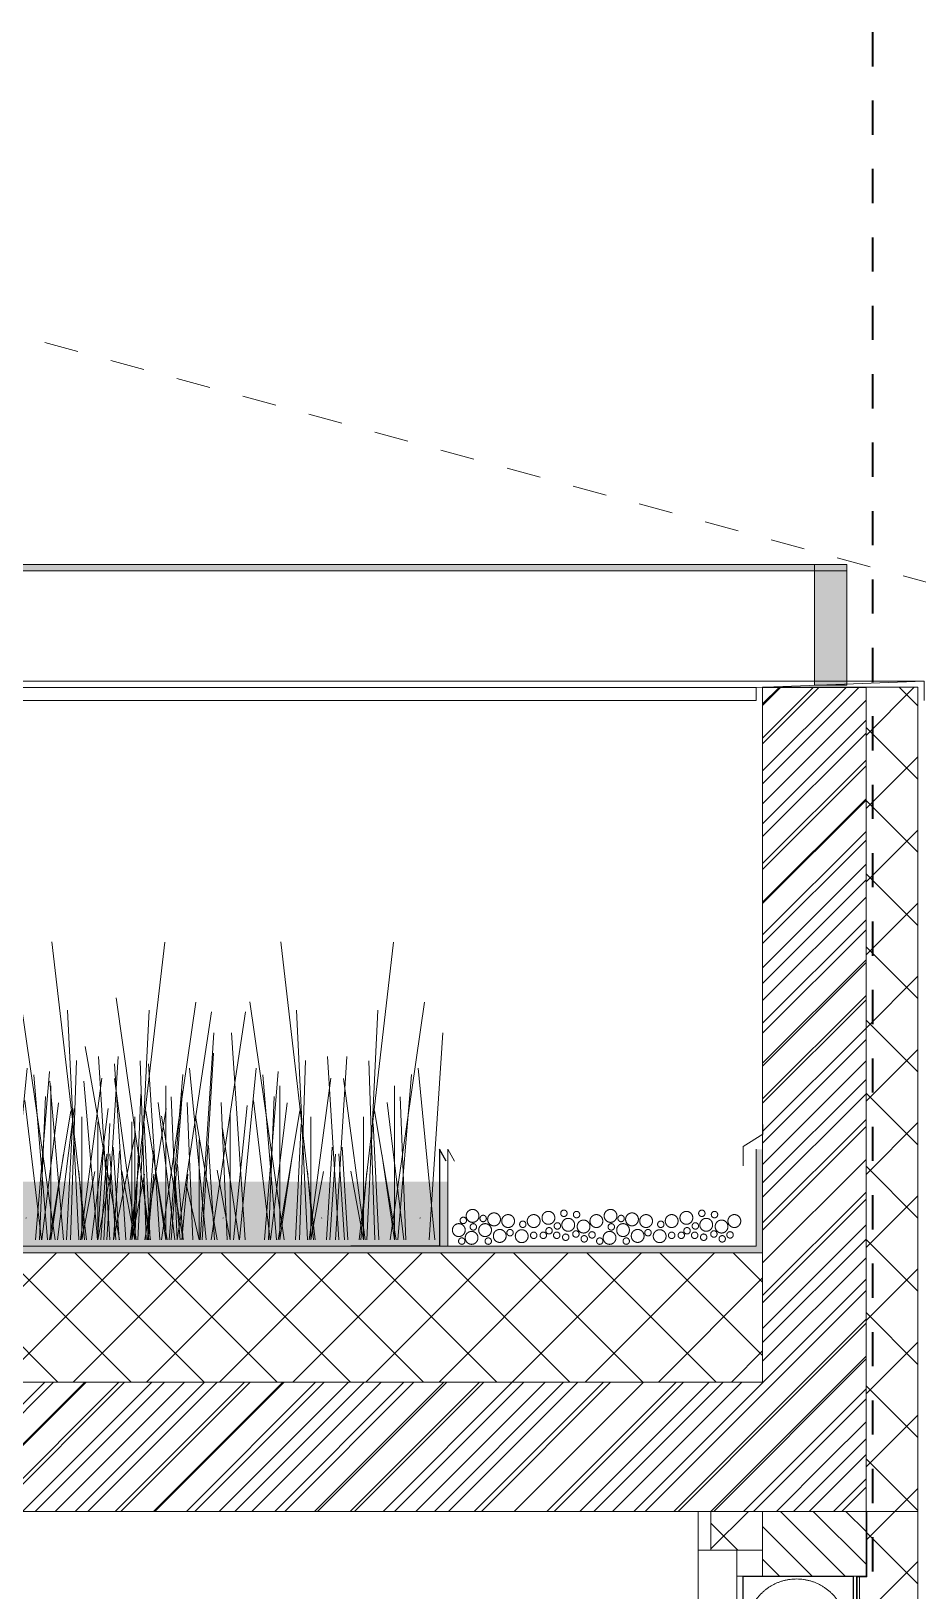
# Model space of a CAD drawing. Header units: centimetres. Extents: x -6341 to 23117, y -10090 to 8065.
# Drawn here: x 7501.3 to 7638.5, y -4505.7 to -4264.5 of the extents above; entities that cross this region are included whole.
import ezdxf

# ---------------------------------------------------------------- set-up
doc = ezdxf.new("R2010")
doc.units = ezdxf.units.CM
doc.header["$LTSCALE"] = 12.7
doc.linetypes.add('ISO-02', pattern=[1.5, 1.2, -0.3])
doc.linetypes.add('VW-01', pattern=[0.83312, 0.41656, -0.41656])
for name, color, linetype, lineweight in [('B BATI-GO-coupé', 7, 'Continuous', 35), ('B BATI-GO-vu', 7, 'Continuous', 5), ('B Général', 7, 'Continuous', 5)]:
    doc.layers.add(name, color=color, linetype=linetype, lineweight=lineweight)
doc.layers.add('C ANNOTATIONS-axes', color=1, linetype='ISO-02', lineweight=13, true_color=0xff0000)
pattern_1 = [(135, (0, 0), (-5.656854, -5.656854), []), (225, (0, 0), (-5.656854, 5.656854), [])]
pattern_2 = [(45, (0, 0), (2.4253472, -2.6458333), [])]
pattern_3 = [(45, (0, 0), (-5.65685, 5.65685), []), (135, (0, 0), (5.65685, 5.65685), [])]

# ---------------------------------------------------------------- blocks, each defined once
blk = doc.blocks.new('F 220 All. fixe Coupe (2D)')
at = {"layer": 'B Général', "linetype": 'Continuous', "lineweight": 5, "true_color": 0x808080}
h = blk.add_hatch(dxfattribs=at)
h.set_pattern_fill('02_ISOLANT', color=8, style=0, pattern_type=2)
h.set_pattern_definition(pattern_3)
h.paths.add_polyline_path([(-116.7, 17), (-89.7, 17), (-89.7, 8), (-106.7, 8), (-106.7, 9), (-116.7, 9)])
at = {"layer": 'B Général', "linetype": 'Continuous', "lineweight": 0}
blk.add_hatch(color=7, dxfattribs=at).paths.add_polyline_path([(-89.7, 9), (-89.8, 9), (-89.8, 7.6), (-106.6, 7.6), (-106.6, 9.1), (-116.7, 9.1), (-116.7, 9), (-106.7, 9), (-106.7, 7.5), (-89.7, 7.5)])
at = {"layer": 'B Général', "linetype": 'Continuous', "lineweight": 5}
h = blk.add_hatch(dxfattribs=at)
h.set_pattern_fill('50_BETON', style=0, pattern_type=2)
h.set_pattern_definition(pattern_2)
h.paths.add_polyline_path([(-116.7, -7), (-106.7, -7), (-106.7, 9), (-116.7, 9)])
at = {"layer": 'B Général', "linetype": 'Continuous', "lineweight": 5, "true_color": 0x808080}
h = blk.add_hatch(dxfattribs=at)
h.set_pattern_fill('02_ISOLANT', color=8, style=0, pattern_type=2)
h.set_pattern_definition(pattern_3)
h.paths.add_polyline_path([(-116.7, -15), (-116.7, -7), (-110.7, -7), (-110.7, -15)])
at = {"layer": 'B Général', "color": 7, "linetype": 'Continuous', "lineweight": 13}
blk.add_line((-110.7, -7), (-110.7, -17), dxfattribs=at)
at = {"layer": 'B Général', "color": 7, "linetype": 'Continuous', "lineweight": 13, "flags": 128}
for points in [[(-116.7, 17), (-89.7, 17), (-89.7, 8), (-106.7, 8), (-106.7, 9), (-116.7, 9)], [(-116.7, -7), (-106.7, -7), (-106.7, 9), (-116.7, 9)]]:
    blk.add_lwpolyline(points, dxfattribs=at)
at = {"layer": 'B Général', "color": 7, "linetype": 'Continuous', "lineweight": 5, "flags": 128}
blk.add_lwpolyline([(-89.7, 9), (-89.8, 9), (-89.8, 7.6), (-106.6, 7.6), (-106.6, 9.1), (-116.7, 9.1), (-116.7, 9), (-106.7, 9), (-106.7, 7.5), (-89.7, 7.5), (-89.7, 9)], close=True, dxfattribs=at)
at = {"layer": 'B Général', "color": 7, "linetype": 'Continuous', "lineweight": 25, "flags": 128}
blk.add_lwpolyline([(-106.7, -10), (-106.7, 7), (-89.7, 7), (-89.7, -10)], close=True, dxfattribs=at)
at = {"layer": 'B Général', "color": 7, "linetype": 'Continuous', "lineweight": 13, "flags": 128}
for points in [[(-116.7, -15), (-116.7, -7), (-110.7, -7), (-110.7, -15)], [(-110.7, -11), (-110.7, -7), (-106.7, -7), (-106.7, -11)], [(-116.7, -17), (-116.7, -15), (-110.7, -15), (-110.7, -17)]]:
    blk.add_lwpolyline(points, close=True, dxfattribs=at)
at = {"layer": 'B Général', "linetype": 'Continuous', "lineweight": 5, "flags": 128}
blk.add_lwpolyline([(-90.2, -17), (-110.7, -17), (-110.7, -11), (-90.2, -11)], close=True, dxfattribs=at)
at = {"layer": 'B Général', "linetype": 'Continuous', "lineweight": 5}
blk.add_open_spline([(-105.23, -5.59), (-104.2, -7.39), (-100.62, -9.48), (-96.47, -9.5), (-92.87, -7.45), (-90.78, -3.87), (-90.76, 0.28), (-92.81, 3.88), (-96.39, 5.98), (-100.54, 6), (-104.14, 3.94), (-106.23, 0.36), (-106.26, -3.79), (-105.23, -5.59)], degree=2, dxfattribs=at)
blk = doc.blocks.new('Groupe-830-1')
at = {"layer": 'B Général', "lineweight": 5}
for p, q in [((7556.87, -4451.39), (7562.19, -4414.62)), ((7548.9, -4451.38), (7547.16, -4423.03)), ((7539.26, -4451.38), (7537.14, -4425.83)), ((7538.35, -4451.38), (7540.93, -4430.19)), ((7559.3, -4451.39), (7558.39, -4429.26)), ((7544.57, -4451.38), (7544.57, -4432.37)), ((7557.78, -4451.39), (7554.44, -4431.44)), ((7547, -4451.38), (7547.91, -4437.05)), ((7544.57, -4451.38), (7546.55, -4440.79)), ((7552.32, -4451.38), (7553.23, -4440.79))]:
    blk.add_line(p, q, dxfattribs=at)
blk = doc.blocks.new('Groupe-831-1')
at = {"layer": 'B Général', "lineweight": 5}
for p, q in [((7552.06, -4451.38), (7557.38, -4405.34)), ((7544.09, -4451.38), (7542.35, -4415.87)), ((7534.45, -4451.38), (7532.33, -4419.38)), ((7533.54, -4451.38), (7536.12, -4424.85)), ((7554.49, -4451.38), (7553.58, -4423.68)), ((7539.77, -4451.38), (7539.77, -4427.58)), ((7552.97, -4451.38), (7549.64, -4426.41)), ((7542.19, -4451.38), (7543.11, -4433.43)), ((7539.77, -4451.38), (7541.74, -4438.11)), ((7547.51, -4451.38), (7548.42, -4438.12))]:
    blk.add_line(p, q, dxfattribs=at)
blk = doc.blocks.new('Groupe-832-1')
at = {"layer": 'B Général', "lineweight": 5}
for p, q in [((7529.19, -4451.38), (7534.5, -4416.1)), ((7521.22, -4451.37), (7519.47, -4424.17)), ((7511.58, -4451.37), (7509.45, -4426.86)), ((7531.62, -4451.38), (7530.71, -4430.15)), ((7510.66, -4451.37), (7513.25, -4431.04)), ((7516.89, -4451.37), (7516.89, -4433.14)), ((7530.1, -4451.38), (7526.76, -4432.24)), ((7519.32, -4451.37), (7520.23, -4437.62)), ((7516.89, -4451.37), (7518.86, -4441.21)), ((7524.63, -4451.38), (7525.54, -4441.21))]:
    blk.add_line(p, q, dxfattribs=at)
blk = doc.blocks.new('Groupe-833-1')
at = {"layer": 'B Général', "lineweight": 5}
for p, q in [((7529.19, -4451.38), (7534.5, -4416.1)), ((7521.22, -4451.37), (7519.47, -4424.17)), ((7511.58, -4451.37), (7509.45, -4426.86)), ((7531.62, -4451.38), (7530.71, -4430.15)), ((7510.66, -4451.37), (7513.25, -4431.04)), ((7516.89, -4451.37), (7516.89, -4433.14)), ((7530.1, -4451.38), (7526.76, -4432.24)), ((7519.32, -4451.37), (7520.23, -4437.62)), ((7516.89, -4451.37), (7518.86, -4441.21)), ((7524.63, -4451.38), (7525.54, -4441.21))]:
    blk.add_line(p, q, dxfattribs=at)
blk = doc.blocks.new('Groupe-834-1')
at = {"layer": 'B Général', "lineweight": 5}
for p, q in [((7523.92, -4451.37), (7529.24, -4416.1)), ((7515.95, -4451.37), (7514.21, -4424.17)), ((7506.31, -4451.37), (7504.19, -4426.85)), ((7526.35, -4451.38), (7525.44, -4430.15)), ((7505.4, -4451.37), (7507.98, -4431.04)), ((7511.63, -4451.37), (7511.63, -4433.13)), ((7524.83, -4451.38), (7521.5, -4432.24)), ((7514.05, -4451.37), (7514.97, -4437.62)), ((7511.63, -4451.37), (7513.6, -4441.21)), ((7519.37, -4451.37), (7520.28, -4441.21))]:
    blk.add_line(p, q, dxfattribs=at)
blk = doc.blocks.new('Groupe-835-1')
at = {"layer": 'B Général'}
for name in ['Groupe-831-1', 'Groupe-834-1', 'Groupe-832-1', 'Groupe-833-1', 'Groupe-830-1']:
    blk.add_blockref(name, (0, 0), dxfattribs=at)
blk = doc.blocks.new('Groupe-836-1')
at = {"layer": 'B Général'}
blk.add_blockref('Groupe-835-1', (0, 0), dxfattribs=at)
blk = doc.blocks.new('Groupe-837-1')
at = {"layer": 'B Général'}
blk.add_blockref('Groupe-836-1', (0, 0), dxfattribs=at)
blk = doc.blocks.new('Groupe-838-1')
at = {"layer": 'B Général', "lineweight": 5}
for p, q in [((7540.45, -4451.36), (7535.13, -4414.59)), ((7548.42, -4451.35), (7550.16, -4423)), ((7558.06, -4451.35), (7560.18, -4425.8)), ((7538.02, -4451.36), (7538.93, -4429.23)), ((7558.97, -4451.35), (7556.39, -4430.16)), ((7539.54, -4451.36), (7542.88, -4431.41)), ((7552.75, -4451.35), (7552.74, -4432.34)), ((7550.32, -4451.35), (7549.41, -4437.02)), ((7545, -4451.36), (7544.09, -4440.76)), ((7552.75, -4451.35), (7550.77, -4440.76))]:
    blk.add_line(p, q, dxfattribs=at)
blk = doc.blocks.new('Groupe-839-1')
at = {"layer": 'B Général', "lineweight": 5}
for p, q in [((7545.26, -4451.36), (7539.94, -4405.31)), ((7553.23, -4451.35), (7554.97, -4415.84)), ((7562.87, -4451.35), (7564.99, -4419.35)), ((7542.83, -4451.36), (7543.74, -4423.65)), ((7563.78, -4451.35), (7561.2, -4424.82)), ((7544.35, -4451.36), (7547.68, -4426.38)), ((7557.55, -4451.35), (7557.55, -4427.55)), ((7555.13, -4451.35), (7554.21, -4433.4)), ((7549.81, -4451.35), (7548.9, -4438.09)), ((7557.55, -4451.35), (7555.58, -4438.09))]:
    blk.add_line(p, q, dxfattribs=at)
blk = doc.blocks.new('Groupe-840-1')
at = {"layer": 'B Général', "lineweight": 5}
for p, q in [((7514.99, -4451.37), (7509.68, -4421.49)), ((7522.96, -4451.36), (7524.71, -4428.32)), ((7532.6, -4451.36), (7534.73, -4430.6)), ((7512.56, -4451.37), (7513.47, -4433.39)), ((7514.08, -4451.37), (7517.42, -4435.16)), ((7533.52, -4451.36), (7530.93, -4434.15)), ((7527.29, -4451.36), (7527.29, -4435.92)), ((7524.86, -4451.36), (7523.95, -4439.72)), ((7519.55, -4451.36), (7518.64, -4442.76)), ((7527.29, -4451.36), (7525.32, -4442.75))]:
    blk.add_line(p, q, dxfattribs=at)
blk = doc.blocks.new('Groupe-841-1')
at = {"layer": 'B Général', "lineweight": 5}
for p, q in [((7519.8, -4451.36), (7514.48, -4413.96)), ((7527.77, -4451.36), (7529.51, -4422.51)), ((7537.41, -4451.36), (7539.54, -4425.36)), ((7517.37, -4451.36), (7518.28, -4428.86)), ((7538.32, -4451.36), (7535.74, -4429.8)), ((7518.89, -4451.36), (7522.23, -4431.08)), ((7532.1, -4451.36), (7532.1, -4432.02)), ((7529.67, -4451.36), (7528.76, -4436.78)), ((7524.35, -4451.36), (7523.44, -4440.58)), ((7532.1, -4451.36), (7530.12, -4440.58))]:
    blk.add_line(p, q, dxfattribs=at)
blk = doc.blocks.new('Groupe-842-1')
at = {"layer": 'B Général'}
for name in ['Groupe-839-1', 'Groupe-841-1', 'Groupe-838-1', 'Groupe-840-1']:
    blk.add_blockref(name, (0, 0), dxfattribs=at)
blk = doc.blocks.new('Groupe-843-1')
at = {"layer": 'B Général'}
blk.add_blockref('Groupe-842-1', (0, 0), dxfattribs=at)
blk = doc.blocks.new('Groupe-844-1')
at = {"layer": 'B Général'}
for name in ['Groupe-837-1', 'Groupe-843-1']:
    blk.add_blockref(name, (0, 0), dxfattribs=at)
blk = doc.blocks.new('Groupe-845-1')
at = {"layer": 'B Général', "lineweight": 5}
for p, q in [((7521.47, -4451.39), (7526.79, -4414.62)), ((7513.5, -4451.38), (7511.76, -4423.03)), ((7503.86, -4451.38), (7501.74, -4425.83)), ((7502.95, -4451.38), (7505.53, -4430.19)), ((7523.9, -4451.39), (7522.99, -4429.26)), ((7509.17, -4451.38), (7509.17, -4432.37)), ((7522.38, -4451.39), (7519.04, -4431.44)), ((7511.6, -4451.38), (7512.51, -4437.05)), ((7509.17, -4451.38), (7511.15, -4440.79)), ((7516.92, -4451.38), (7517.83, -4440.79))]:
    blk.add_line(p, q, dxfattribs=at)
blk = doc.blocks.new('Groupe-846-1')
at = {"layer": 'B Général', "lineweight": 5}
for p, q in [((7516.66, -4451.38), (7521.98, -4405.34)), ((7508.69, -4451.38), (7506.95, -4415.87)), ((7499.05, -4451.38), (7496.93, -4419.38)), ((7498.14, -4451.38), (7500.72, -4424.85)), ((7519.09, -4451.38), (7518.18, -4423.68)), ((7504.37, -4451.38), (7504.37, -4427.58)), ((7517.57, -4451.38), (7514.24, -4426.41)), ((7506.79, -4451.38), (7507.71, -4433.43)), ((7504.37, -4451.38), (7506.34, -4438.11)), ((7512.11, -4451.38), (7513.02, -4438.12))]:
    blk.add_line(p, q, dxfattribs=at)
blk = doc.blocks.new('Groupe-847-1')
at = {"layer": 'B Général', "lineweight": 5}
for p, q in [((7493.79, -4451.38), (7499.1, -4416.1)), ((7485.82, -4451.37), (7484.07, -4424.17)), ((7476.18, -4451.37), (7474.05, -4426.86)), ((7496.22, -4451.38), (7495.31, -4430.15)), ((7475.26, -4451.37), (7477.85, -4431.04)), ((7481.49, -4451.37), (7481.49, -4433.14)), ((7494.7, -4451.38), (7491.36, -4432.24)), ((7483.92, -4451.37), (7484.83, -4437.62)), ((7481.49, -4451.37), (7483.46, -4441.21)), ((7489.23, -4451.38), (7490.14, -4441.21))]:
    blk.add_line(p, q, dxfattribs=at)
blk = doc.blocks.new('Groupe-848-1')
at = {"layer": 'B Général', "lineweight": 5}
for p, q in [((7493.79, -4451.38), (7499.1, -4416.1)), ((7485.82, -4451.37), (7484.07, -4424.17)), ((7476.18, -4451.37), (7474.05, -4426.86)), ((7496.22, -4451.38), (7495.31, -4430.15)), ((7475.26, -4451.37), (7477.85, -4431.04)), ((7481.49, -4451.37), (7481.49, -4433.14)), ((7494.7, -4451.38), (7491.36, -4432.24)), ((7483.92, -4451.37), (7484.83, -4437.62)), ((7481.49, -4451.37), (7483.46, -4441.21)), ((7489.23, -4451.38), (7490.14, -4441.21))]:
    blk.add_line(p, q, dxfattribs=at)
blk = doc.blocks.new('Groupe-849-1')
at = {"layer": 'B Général', "lineweight": 5}
for p, q in [((7488.52, -4451.37), (7493.84, -4416.1)), ((7480.55, -4451.37), (7478.81, -4424.17)), ((7470.91, -4451.37), (7468.79, -4426.85)), ((7490.95, -4451.38), (7490.04, -4430.15)), ((7470, -4451.37), (7472.58, -4431.04)), ((7476.23, -4451.37), (7476.23, -4433.13)), ((7489.43, -4451.38), (7486.1, -4432.24)), ((7478.65, -4451.37), (7479.57, -4437.62)), ((7476.23, -4451.37), (7478.2, -4441.21)), ((7483.97, -4451.37), (7484.88, -4441.21))]:
    blk.add_line(p, q, dxfattribs=at)
blk = doc.blocks.new('Groupe-850-1')
at = {"layer": 'B Général'}
for name in ['Groupe-846-1', 'Groupe-849-1', 'Groupe-847-1', 'Groupe-848-1', 'Groupe-845-1']:
    blk.add_blockref(name, (0, 0), dxfattribs=at)
blk = doc.blocks.new('Groupe-851-1')
at = {"layer": 'B Général'}
blk.add_blockref('Groupe-850-1', (0, 0), dxfattribs=at)
blk = doc.blocks.new('Groupe-852-1')
at = {"layer": 'B Général'}
blk.add_blockref('Groupe-851-1', (0, 0), dxfattribs=at)
blk = doc.blocks.new('Groupe-853-1')
at = {"layer": 'B Général', "lineweight": 5}
for p, q in [((7505.05, -4451.36), (7499.73, -4414.59)), ((7513.02, -4451.35), (7514.76, -4423)), ((7522.66, -4451.35), (7524.78, -4425.8)), ((7502.62, -4451.36), (7503.53, -4429.23)), ((7523.57, -4451.35), (7520.99, -4430.16)), ((7504.14, -4451.36), (7507.48, -4431.41)), ((7517.35, -4451.35), (7517.34, -4432.34)), ((7514.92, -4451.35), (7514.01, -4437.02)), ((7509.6, -4451.36), (7508.69, -4440.76)), ((7517.35, -4451.35), (7515.37, -4440.76))]:
    blk.add_line(p, q, dxfattribs=at)
blk = doc.blocks.new('Groupe-854-1')
at = {"layer": 'B Général', "lineweight": 5}
for p, q in [((7509.86, -4451.36), (7504.54, -4405.31)), ((7517.83, -4451.35), (7519.57, -4415.84)), ((7527.47, -4451.35), (7529.59, -4419.35)), ((7507.43, -4451.36), (7508.34, -4423.65)), ((7528.38, -4451.35), (7525.8, -4424.82)), ((7508.95, -4451.36), (7512.28, -4426.38)), ((7522.15, -4451.35), (7522.15, -4427.55)), ((7519.73, -4451.35), (7518.81, -4433.4)), ((7514.41, -4451.35), (7513.5, -4438.09)), ((7522.15, -4451.35), (7520.18, -4438.09))]:
    blk.add_line(p, q, dxfattribs=at)
blk = doc.blocks.new('Groupe-855-1')
at = {"layer": 'B Général', "lineweight": 5}
for p, q in [((7479.59, -4451.37), (7474.28, -4421.49)), ((7487.56, -4451.36), (7489.31, -4428.32)), ((7497.2, -4451.36), (7499.33, -4430.6)), ((7477.16, -4451.37), (7478.07, -4433.39)), ((7478.68, -4451.37), (7482.02, -4435.16)), ((7498.12, -4451.36), (7495.53, -4434.15)), ((7491.89, -4451.36), (7491.89, -4435.92)), ((7489.46, -4451.36), (7488.55, -4439.72)), ((7484.15, -4451.36), (7483.24, -4442.76)), ((7491.89, -4451.36), (7489.92, -4442.75))]:
    blk.add_line(p, q, dxfattribs=at)
blk = doc.blocks.new('Groupe-856-1')
at = {"layer": 'B Général', "lineweight": 5}
for p, q in [((7484.4, -4451.36), (7479.08, -4413.96)), ((7492.37, -4451.36), (7494.11, -4422.51)), ((7502.01, -4451.36), (7504.14, -4425.36)), ((7481.97, -4451.36), (7482.88, -4428.86)), ((7502.92, -4451.36), (7500.34, -4429.8)), ((7483.49, -4451.36), (7486.83, -4431.08)), ((7496.7, -4451.36), (7496.7, -4432.02)), ((7494.27, -4451.36), (7493.36, -4436.78)), ((7488.95, -4451.36), (7488.04, -4440.58)), ((7496.7, -4451.36), (7494.72, -4440.58))]:
    blk.add_line(p, q, dxfattribs=at)
blk = doc.blocks.new('Groupe-857-1')
at = {"layer": 'B Général'}
for name in ['Groupe-854-1', 'Groupe-856-1', 'Groupe-853-1', 'Groupe-855-1']:
    blk.add_blockref(name, (0, 0), dxfattribs=at)
blk = doc.blocks.new('Groupe-858-1')
at = {"layer": 'B Général'}
blk.add_blockref('Groupe-857-1', (0, 0), dxfattribs=at)
blk = doc.blocks.new('Groupe-859-1')
at = {"layer": 'B Général'}
for name in ['Groupe-852-1', 'Groupe-858-1']:
    blk.add_blockref(name, (0, 0), dxfattribs=at)
blk = doc.blocks.new('Groupe-1011-1')
at = {"layer": 'B Général', "linetype": 'Continuous', "lineweight": 0}
blk.add_hatch(color=7, dxfattribs=at).paths.add_polyline_path([(6907.88, -4442.37), (7565.78, -4442.37), (7565.78, -4452.37), (6907.88, -4452.37)])
at = {"layer": 'B Général', "linetype": 'Continuous', "lineweight": 13, "true_color": 0x444444}
h = blk.add_hatch(dxfattribs=at)
h.set_pattern_fill('GAZON', color=250, style=0, pattern_type=2)
h.set_pattern_definition([(45, (2.419, 2.03), (7.62, -7.62), [0.107763, -10.668545])])
h.paths.add_polyline_path([(6907.88, -4442.37), (7565.78, -4442.37), (7565.78, -4452.37), (6907.88, -4452.37)])
at = {"layer": 'B Général', "linetype": 'Continuous', "lineweight": 5, "true_color": 0x444444}
h = blk.add_hatch(dxfattribs=at)
h.set_pattern_fill('GAZON-1', color=250, style=0, pattern_type=2)
h.set_pattern_definition([(45, (1.07, -1.473), (7.62, -7.62), [0.107763, -10.668545]), (45, (4.228, -0.976), (7.62, -7.62), [0.107763, -10.668545]), (45, (-3.602, 0.832), (7.62, -7.62), [0.107763, -10.668545]), (45, (-1.289, -2.53), (7.62, -7.62), [0.107763, -10.668545]), (45, (0.456, -4.336), (7.62, -7.62), [0.107763, -10.668545]), (45, (3.069, -2.964), (7.62, -7.62), [0.107763, -10.668545]), (45, (0.804, 5.721), (7.62, -7.62), [0.107763, -10.668545]), (45, (5.504, -0.096), (7.62, -7.62), [0.269408, -10.5069]), (45, (0.436, 2.75), (7.62, -7.62), [0.107763, -10.668545]), (45, (-3.374, -2.451), (7.62, -7.62), [0.107763, -10.668545]), (45, (-1.569, 3.079), (7.62, -7.62), [0.269408, -10.5069]), (45, (1.727, -6.447), (7.62, -7.62), [0.107763, -10.668545]), (45, (0, 0), (7.62, -7.62), [0.269408, -10.5069]), (45, (-1.929, -5.601), (7.62, -7.62), [0.269408, -10.5069])])
h.paths.add_polyline_path([(6907.88, -4442.37), (7565.78, -4442.37), (7565.78, -4452.37), (6907.88, -4452.37)])
at = {"layer": 'B Général', "color": 7, "linetype": 'Continuous', "lineweight": 13, "flags": 128}
blk.add_lwpolyline([(7566.83, -4439.2), (7565.77, -4437.37), (7565.77, -4452.37), (7552.08, -4452.37)], dxfattribs=at)
at = {"layer": 'B Général', "flags": 128}
blk.add_lwpolyline([(7565.78, -4452.37), (6907.88, -4452.37), (6907.88, -4442.37)], dxfattribs=at)
at = {"layer": 'B Général', "color": 7}
for name in ['Groupe-859-1', 'Groupe-844-1']:
    blk.add_blockref(name, (0, 0), dxfattribs=at)
blk = doc.blocks.new('Groupe-1013-1')
at = {"layer": 'B Général', "color": 7, "linetype": 'Continuous', "lineweight": 5}
for points in [[(7569.11, -4446.81), (7569.34, -4446.67), (7569.87, -4446.67), (7570.33, -4446.94), (7570.6, -4447.4), (7570.6, -4447.94), (7570.33, -4448.4), (7569.87, -4448.67), (7569.34, -4448.67), (7568.88, -4448.4), (7568.62, -4447.94), (7568.62, -4447.4), (7568.88, -4446.94), (7569.11, -4446.81)], [(7571, -4447.64), (7571.11, -4447.57), (7571.38, -4447.57), (7571.61, -4447.71), (7571.74, -4447.94), (7571.74, -4448.21), (7571.61, -4448.44), (7571.38, -4448.57), (7571.11, -4448.57), (7570.88, -4448.44), (7570.75, -4448.21), (7570.75, -4447.94), (7570.88, -4447.71), (7571, -4447.64)], [(7572.43, -4447.34), (7572.66, -4447.21), (7573.19, -4447.21), (7573.65, -4447.47), (7573.92, -4447.94), (7573.92, -4448.47), (7573.65, -4448.94), (7573.19, -4449.21), (7572.66, -4449.21), (7572.2, -4448.94), (7571.94, -4448.47), (7571.94, -4447.94), (7572.2, -4447.47), (7572.43, -4447.34)], [(7574.61, -4447.61), (7574.84, -4447.47), (7575.37, -4447.47), (7575.83, -4447.74), (7576.09, -4448.2), (7576.09, -4448.74), (7575.83, -4449.2), (7575.37, -4449.47), (7574.84, -4449.47), (7574.38, -4449.2), (7574.11, -4448.74), (7574.11, -4448.2), (7574.38, -4447.74), (7574.61, -4447.61)], [(7578.57, -4447.61), (7578.8, -4447.47), (7579.33, -4447.47), (7579.79, -4447.74), (7580.05, -4448.2), (7580.05, -4448.74), (7579.79, -4449.2), (7579.33, -4449.47), (7578.8, -4449.47), (7578.34, -4449.2), (7578.07, -4448.74), (7578.07, -4448.2), (7578.34, -4447.74), (7578.57, -4447.61)], [(7580.84, -4447.11), (7581.07, -4446.97), (7581.6, -4446.97), (7582.06, -4447.24), (7582.33, -4447.7), (7582.33, -4448.24), (7582.06, -4448.7), (7581.6, -4448.97), (7581.07, -4448.97), (7580.61, -4448.7), (7580.35, -4448.24), (7580.35, -4447.7), (7580.61, -4447.24), (7580.84, -4447.11)], [(7583.49, -4446.84), (7583.6, -4446.77), (7583.87, -4446.77), (7584.1, -4446.91), (7584.23, -4447.14), (7584.23, -4447.41), (7584.1, -4447.64), (7583.87, -4447.77), (7583.6, -4447.77), (7583.37, -4447.64), (7583.24, -4447.41), (7583.24, -4447.14), (7583.37, -4446.91), (7583.49, -4446.84)], [(7585.45, -4447.04), (7585.56, -4446.97), (7585.83, -4446.97), (7586.06, -4447.11), (7586.19, -4447.34), (7586.19, -4447.61), (7586.06, -4447.84), (7585.83, -4447.97), (7585.56, -4447.97), (7585.33, -4447.84), (7585.2, -4447.61), (7585.2, -4447.34), (7585.33, -4447.11), (7585.45, -4447.04)], [(7588.27, -4447.61), (7588.5, -4447.47), (7589.03, -4447.47), (7589.49, -4447.74), (7589.75, -4448.2), (7589.75, -4448.74), (7589.49, -4449.2), (7589.03, -4449.47), (7588.5, -4449.47), (7588.04, -4449.2), (7587.77, -4448.74), (7587.77, -4448.2), (7588.04, -4447.74), (7588.27, -4447.61)], [(7590.46, -4446.81), (7590.69, -4446.67), (7591.22, -4446.67), (7591.68, -4446.94), (7591.94, -4447.4), (7591.94, -4447.94), (7591.68, -4448.4), (7591.22, -4448.67), (7590.69, -4448.67), (7590.23, -4448.4), (7589.96, -4447.94), (7589.96, -4447.4), (7590.23, -4446.94), (7590.46, -4446.81)], [(7592.34, -4447.64), (7592.46, -4447.57), (7592.72, -4447.57), (7592.95, -4447.71), (7593.08, -4447.94), (7593.08, -4448.21), (7592.95, -4448.44), (7592.72, -4448.57), (7592.46, -4448.57), (7592.23, -4448.44), (7592.09, -4448.21), (7592.09, -4447.94), (7592.23, -4447.71), (7592.34, -4447.64)], [(7593.78, -4447.34), (7594.01, -4447.21), (7594.54, -4447.21), (7594.99, -4447.47), (7595.26, -4447.94), (7595.26, -4448.47), (7594.99, -4448.94), (7594.54, -4449.21), (7594.01, -4449.21), (7593.55, -4448.94), (7593.28, -4448.47), (7593.28, -4447.94), (7593.55, -4447.47), (7593.78, -4447.34)], [(7595.95, -4447.61), (7596.18, -4447.47), (7596.71, -4447.47), (7597.17, -4447.74), (7597.44, -4448.2), (7597.44, -4448.74), (7597.17, -4449.2), (7596.71, -4449.47), (7596.18, -4449.47), (7595.72, -4449.2), (7595.46, -4448.74), (7595.46, -4448.2), (7595.72, -4447.74), (7595.95, -4447.61)], [(7599.91, -4447.61), (7600.14, -4447.47), (7600.67, -4447.47), (7601.13, -4447.74), (7601.4, -4448.2), (7601.4, -4448.74), (7601.13, -4449.2), (7600.67, -4449.47), (7600.14, -4449.47), (7599.68, -4449.2), (7599.42, -4448.74), (7599.42, -4448.2), (7599.68, -4447.74), (7599.91, -4447.61)], [(7602.19, -4447.11), (7602.42, -4446.97), (7602.95, -4446.97), (7603.41, -4447.24), (7603.67, -4447.7), (7603.67, -4448.24), (7603.41, -4448.7), (7602.95, -4448.97), (7602.42, -4448.97), (7601.96, -4448.7), (7601.69, -4448.24), (7601.69, -4447.7), (7601.96, -4447.24), (7602.19, -4447.11)], [(7604.83, -4446.84), (7604.95, -4446.77), (7605.21, -4446.77), (7605.44, -4446.91), (7605.57, -4447.14), (7605.57, -4447.41), (7605.44, -4447.64), (7605.21, -4447.77), (7604.95, -4447.77), (7604.72, -4447.64), (7604.58, -4447.41), (7604.58, -4447.14), (7604.72, -4446.91), (7604.83, -4446.84)], [(7606.79, -4447.04), (7606.9, -4446.97), (7607.17, -4446.97), (7607.4, -4447.11), (7607.53, -4447.34), (7607.53, -4447.61), (7607.4, -4447.84), (7607.17, -4447.97), (7606.9, -4447.97), (7606.67, -4447.84), (7606.54, -4447.61), (7606.54, -4447.34), (7606.67, -4447.11), (7606.79, -4447.04)], [(7609.61, -4447.61), (7609.84, -4447.47), (7610.37, -4447.47), (7610.83, -4447.74), (7611.09, -4448.2), (7611.09, -4448.74), (7610.83, -4449.2), (7610.37, -4449.47), (7609.84, -4449.47), (7609.38, -4449.2), (7609.11, -4448.74), (7609.11, -4448.2), (7609.38, -4447.74), (7609.61, -4447.61)], [(7566.98, -4449.01), (7567.21, -4448.87), (7567.74, -4448.87), (7568.2, -4449.14), (7568.47, -4449.6), (7568.47, -4450.14), (7568.2, -4450.6), (7567.74, -4450.87), (7567.21, -4450.87), (7566.75, -4450.6), (7566.49, -4450.14), (7566.49, -4449.6), (7566.75, -4449.14), (7566.98, -4449.01)], [(7567.93, -4447.94), (7568.04, -4447.87), (7568.31, -4447.87), (7568.54, -4448.01), (7568.67, -4448.24), (7568.67, -4448.51), (7568.54, -4448.74), (7568.31, -4448.87), (7568.04, -4448.87), (7567.81, -4448.74), (7567.68, -4448.51), (7567.68, -4448.24), (7567.81, -4448.01), (7567.93, -4447.94)], [(7568.96, -4450.21), (7569.19, -4450.07), (7569.72, -4450.07), (7570.18, -4450.34), (7570.44, -4450.8), (7570.44, -4451.34), (7570.18, -4451.8), (7569.72, -4452.07), (7569.19, -4452.07), (7568.73, -4451.8), (7568.47, -4451.34), (7568.47, -4450.8), (7568.73, -4450.34), (7568.96, -4450.21)], [(7569.48, -4448.94), (7569.59, -4448.87), (7569.86, -4448.87), (7570.08, -4449.01), (7570.22, -4449.24), (7570.22, -4449.51), (7570.08, -4449.74), (7569.86, -4449.87), (7569.59, -4449.87), (7569.36, -4449.74), (7569.23, -4449.51), (7569.23, -4449.24), (7569.36, -4449.01), (7569.48, -4448.94)], [(7571.05, -4449.01), (7571.28, -4448.87), (7571.81, -4448.87), (7572.27, -4449.14), (7572.53, -4449.6), (7572.53, -4450.14), (7572.27, -4450.6), (7571.81, -4450.87), (7571.28, -4450.87), (7570.82, -4450.6), (7570.55, -4450.14), (7570.55, -4449.6), (7570.82, -4449.14), (7571.05, -4449.01)], [(7573.31, -4449.91), (7573.54, -4449.77), (7574.07, -4449.77), (7574.53, -4450.04), (7574.8, -4450.5), (7574.8, -4451.04), (7574.53, -4451.5), (7574.07, -4451.77), (7573.54, -4451.77), (7573.08, -4451.5), (7572.82, -4451.04), (7572.82, -4450.5), (7573.08, -4450.04), (7573.31, -4449.91)], [(7575.15, -4449.84), (7575.27, -4449.77), (7575.53, -4449.77), (7575.76, -4449.91), (7575.9, -4450.14), (7575.9, -4450.41), (7575.76, -4450.64), (7575.53, -4450.77), (7575.27, -4450.77), (7575.04, -4450.64), (7574.91, -4450.41), (7574.91, -4450.14), (7575.04, -4449.91), (7575.15, -4449.84)], [(7576.72, -4449.95), (7576.94, -4449.81), (7577.48, -4449.81), (7577.93, -4450.08), (7578.2, -4450.54), (7578.2, -4451.08), (7577.93, -4451.54), (7577.48, -4451.81), (7576.94, -4451.81), (7576.49, -4451.54), (7576.22, -4451.08), (7576.22, -4450.54), (7576.49, -4450.08), (7576.72, -4449.95)], [(7577.13, -4448.54), (7577.25, -4448.47), (7577.51, -4448.47), (7577.74, -4448.61), (7577.87, -4448.84), (7577.87, -4449.11), (7577.74, -4449.34), (7577.51, -4449.47), (7577.25, -4449.47), (7577.02, -4449.34), (7576.89, -4449.11), (7576.89, -4448.84), (7577.02, -4448.61), (7577.13, -4448.54)], [(7581.19, -4449.54), (7581.31, -4449.47), (7581.57, -4449.47), (7581.8, -4449.61), (7581.93, -4449.84), (7581.93, -4450.11), (7581.8, -4450.34), (7581.57, -4450.47), (7581.31, -4450.47), (7581.08, -4450.34), (7580.94, -4450.11), (7580.94, -4449.84), (7581.08, -4449.61), (7581.19, -4449.54)], [(7582.48, -4448.79), (7582.59, -4448.72), (7582.86, -4448.72), (7583.09, -4448.86), (7583.22, -4449.09), (7583.22, -4449.36), (7583.09, -4449.59), (7582.86, -4449.72), (7582.59, -4449.72), (7582.36, -4449.59), (7582.23, -4449.36), (7582.23, -4449.09), (7582.36, -4448.86), (7582.48, -4448.79)], [(7583.91, -4448.18), (7584.14, -4448.05), (7584.67, -4448.05), (7585.13, -4448.32), (7585.4, -4448.78), (7585.4, -4449.32), (7585.13, -4449.78), (7584.67, -4450.05), (7584.14, -4450.05), (7583.68, -4449.78), (7583.42, -4449.32), (7583.42, -4448.78), (7583.68, -4448.32), (7583.91, -4448.18)], [(7585.35, -4450.04), (7585.46, -4449.97), (7585.73, -4449.97), (7585.96, -4450.11), (7586.09, -4450.34), (7586.09, -4450.61), (7585.96, -4450.84), (7585.73, -4450.97), (7585.46, -4450.97), (7585.23, -4450.84), (7585.1, -4450.61), (7585.1, -4450.34), (7585.23, -4450.11), (7585.35, -4450.04)], [(7586.29, -4448.45), (7586.52, -4448.32), (7587.05, -4448.32), (7587.51, -4448.59), (7587.77, -4449.05), (7587.77, -4449.59), (7587.51, -4450.05), (7587.05, -4450.32), (7586.52, -4450.32), (7586.06, -4450.05), (7585.79, -4449.59), (7585.79, -4449.05), (7586.06, -4448.59), (7586.29, -4448.45)], [(7587.84, -4450.17), (7587.96, -4450.11), (7588.22, -4450.11), (7588.45, -4450.24), (7588.59, -4450.47), (7588.59, -4450.74), (7588.45, -4450.97), (7588.22, -4451.11), (7587.96, -4451.11), (7587.73, -4450.97), (7587.6, -4450.74), (7587.6, -4450.47), (7587.73, -4450.24), (7587.84, -4450.17)], [(7590.3, -4450.21), (7590.53, -4450.07), (7591.06, -4450.07), (7591.52, -4450.34), (7591.79, -4450.8), (7591.79, -4451.34), (7591.52, -4451.8), (7591.06, -4452.07), (7590.53, -4452.07), (7590.07, -4451.8), (7589.81, -4451.34), (7589.81, -4450.8), (7590.07, -4450.34), (7590.3, -4450.21)], [(7590.82, -4448.94), (7590.93, -4448.87), (7591.2, -4448.87), (7591.43, -4449.01), (7591.56, -4449.24), (7591.56, -4449.51), (7591.43, -4449.74), (7591.2, -4449.87), (7590.93, -4449.87), (7590.7, -4449.74), (7590.57, -4449.51), (7590.57, -4449.24), (7590.7, -4449.01), (7590.82, -4448.94)], [(7592.39, -4449.01), (7592.62, -4448.87), (7593.15, -4448.87), (7593.61, -4449.14), (7593.87, -4449.6), (7593.87, -4450.14), (7593.61, -4450.6), (7593.15, -4450.87), (7592.62, -4450.87), (7592.16, -4450.6), (7591.9, -4450.14), (7591.9, -4449.6), (7592.16, -4449.14), (7592.39, -4449.01)], [(7594.66, -4449.91), (7594.88, -4449.77), (7595.42, -4449.77), (7595.87, -4450.04), (7596.14, -4450.5), (7596.14, -4451.04), (7595.87, -4451.5), (7595.42, -4451.77), (7594.88, -4451.77), (7594.43, -4451.5), (7594.16, -4451.04), (7594.16, -4450.5), (7594.43, -4450.04), (7594.66, -4449.91)], [(7596.5, -4449.84), (7596.61, -4449.77), (7596.88, -4449.77), (7597.11, -4449.91), (7597.24, -4450.14), (7597.24, -4450.41), (7597.11, -4450.64), (7596.88, -4450.77), (7596.61, -4450.77), (7596.38, -4450.64), (7596.25, -4450.41), (7596.25, -4450.14), (7596.38, -4449.91), (7596.5, -4449.84)], [(7598.06, -4449.95), (7598.29, -4449.81), (7598.82, -4449.81), (7599.28, -4450.08), (7599.54, -4450.54), (7599.54, -4451.08), (7599.28, -4451.54), (7598.82, -4451.81), (7598.29, -4451.81), (7597.83, -4451.54), (7597.56, -4451.08), (7597.56, -4450.54), (7597.83, -4450.08), (7598.06, -4449.95)], [(7598.48, -4448.54), (7598.59, -4448.47), (7598.86, -4448.47), (7599.09, -4448.61), (7599.22, -4448.84), (7599.22, -4449.11), (7599.09, -4449.34), (7598.86, -4449.47), (7598.59, -4449.47), (7598.36, -4449.34), (7598.23, -4449.11), (7598.23, -4448.84), (7598.36, -4448.61), (7598.48, -4448.54)], [(7602.53, -4449.54), (7602.65, -4449.47), (7602.91, -4449.47), (7603.14, -4449.61), (7603.28, -4449.84), (7603.28, -4450.11), (7603.14, -4450.34), (7602.91, -4450.47), (7602.65, -4450.47), (7602.42, -4450.34), (7602.29, -4450.11), (7602.29, -4449.84), (7602.42, -4449.61), (7602.53, -4449.54)], [(7603.82, -4448.79), (7603.94, -4448.72), (7604.2, -4448.72), (7604.43, -4448.86), (7604.56, -4449.09), (7604.56, -4449.36), (7604.43, -4449.59), (7604.2, -4449.72), (7603.94, -4449.72), (7603.71, -4449.59), (7603.57, -4449.36), (7603.57, -4449.09), (7603.71, -4448.86), (7603.82, -4448.79)], [(7605.26, -4448.18), (7605.48, -4448.05), (7606.02, -4448.05), (7606.47, -4448.32), (7606.74, -4448.78), (7606.74, -4449.32), (7606.47, -4449.78), (7606.02, -4450.05), (7605.48, -4450.05), (7605.03, -4449.78), (7604.76, -4449.32), (7604.76, -4448.78), (7605.03, -4448.32), (7605.26, -4448.18)], [(7606.69, -4450.04), (7606.8, -4449.97), (7607.07, -4449.97), (7607.3, -4450.11), (7607.43, -4450.34), (7607.43, -4450.61), (7607.3, -4450.84), (7607.07, -4450.97), (7606.8, -4450.97), (7606.58, -4450.84), (7606.44, -4450.61), (7606.44, -4450.34), (7606.58, -4450.11), (7606.69, -4450.04)], [(7607.63, -4448.45), (7607.86, -4448.32), (7608.39, -4448.32), (7608.85, -4448.59), (7609.11, -4449.05), (7609.11, -4449.59), (7608.85, -4450.05), (7608.39, -4450.32), (7607.86, -4450.32), (7607.4, -4450.05), (7607.14, -4449.59), (7607.14, -4449.05), (7607.4, -4448.59), (7607.63, -4448.45)], [(7609.19, -4450.17), (7609.3, -4450.11), (7609.57, -4450.11), (7609.8, -4450.24), (7609.93, -4450.47), (7609.93, -4450.74), (7609.8, -4450.97), (7609.57, -4451.11), (7609.3, -4451.11), (7609.07, -4450.97), (7608.94, -4450.74), (7608.94, -4450.47), (7609.07, -4450.24), (7609.19, -4450.17)], [(7567.69, -4451.14), (7567.81, -4451.07), (7568.07, -4451.07), (7568.3, -4451.21), (7568.43, -4451.44), (7568.43, -4451.71), (7568.3, -4451.94), (7568.07, -4452.07), (7567.81, -4452.07), (7567.58, -4451.94), (7567.44, -4451.71), (7567.44, -4451.44), (7567.58, -4451.21), (7567.69, -4451.14)], [(7571.79, -4451.14), (7571.9, -4451.07), (7572.17, -4451.07), (7572.4, -4451.21), (7572.53, -4451.44), (7572.53, -4451.71), (7572.4, -4451.94), (7572.17, -4452.07), (7571.9, -4452.07), (7571.67, -4451.94), (7571.54, -4451.71), (7571.54, -4451.44), (7571.67, -4451.21), (7571.79, -4451.14)], [(7578.82, -4450.24), (7578.93, -4450.17), (7579.2, -4450.17), (7579.42, -4450.31), (7579.56, -4450.54), (7579.56, -4450.81), (7579.42, -4451.04), (7579.2, -4451.17), (7578.93, -4451.17), (7578.7, -4451.04), (7578.57, -4450.81), (7578.57, -4450.54), (7578.7, -4450.31), (7578.82, -4450.24)], [(7580.3, -4450.24), (7580.41, -4450.17), (7580.68, -4450.17), (7580.91, -4450.31), (7581.04, -4450.54), (7581.04, -4450.81), (7580.91, -4451.04), (7580.68, -4451.17), (7580.41, -4451.17), (7580.18, -4451.04), (7580.05, -4450.81), (7580.05, -4450.54), (7580.18, -4450.31), (7580.3, -4450.24)], [(7582.38, -4450.24), (7582.49, -4450.17), (7582.76, -4450.17), (7582.99, -4450.31), (7583.12, -4450.54), (7583.12, -4450.81), (7582.99, -4451.04), (7582.76, -4451.17), (7582.49, -4451.17), (7582.26, -4451.04), (7582.13, -4450.81), (7582.13, -4450.54), (7582.26, -4450.31), (7582.38, -4450.24)], [(7583.76, -4450.54), (7583.88, -4450.47), (7584.14, -4450.47), (7584.37, -4450.61), (7584.51, -4450.84), (7584.51, -4451.11), (7584.37, -4451.34), (7584.14, -4451.47), (7583.88, -4451.47), (7583.65, -4451.34), (7583.52, -4451.11), (7583.52, -4450.84), (7583.65, -4450.61), (7583.76, -4450.54)], [(7586.63, -4450.79), (7586.75, -4450.72), (7587.01, -4450.72), (7587.24, -4450.86), (7587.38, -4451.09), (7587.38, -4451.36), (7587.24, -4451.59), (7587.01, -4451.72), (7586.75, -4451.72), (7586.52, -4451.59), (7586.39, -4451.36), (7586.39, -4451.09), (7586.52, -4450.86), (7586.63, -4450.79)], [(7589.03, -4451.14), (7589.15, -4451.07), (7589.41, -4451.07), (7589.64, -4451.21), (7589.78, -4451.44), (7589.78, -4451.71), (7589.64, -4451.94), (7589.41, -4452.07), (7589.15, -4452.07), (7588.92, -4451.94), (7588.79, -4451.71), (7588.79, -4451.44), (7588.92, -4451.21), (7589.03, -4451.14)], [(7593.13, -4451.14), (7593.25, -4451.07), (7593.51, -4451.07), (7593.74, -4451.21), (7593.87, -4451.44), (7593.87, -4451.71), (7593.74, -4451.94), (7593.51, -4452.07), (7593.25, -4452.07), (7593.02, -4451.94), (7592.89, -4451.71), (7592.89, -4451.44), (7593.02, -4451.21), (7593.13, -4451.14)], [(7600.16, -4450.24), (7600.27, -4450.17), (7600.54, -4450.17), (7600.77, -4450.31), (7600.9, -4450.54), (7600.9, -4450.81), (7600.77, -4451.04), (7600.54, -4451.17), (7600.27, -4451.17), (7600.04, -4451.04), (7599.91, -4450.81), (7599.91, -4450.54), (7600.04, -4450.31), (7600.16, -4450.24)], [(7601.64, -4450.24), (7601.76, -4450.17), (7602.02, -4450.17), (7602.25, -4450.31), (7602.39, -4450.54), (7602.39, -4450.81), (7602.25, -4451.04), (7602.02, -4451.17), (7601.76, -4451.17), (7601.53, -4451.04), (7601.4, -4450.81), (7601.4, -4450.54), (7601.53, -4450.31), (7601.64, -4450.24)], [(7603.72, -4450.24), (7603.84, -4450.17), (7604.1, -4450.17), (7604.33, -4450.31), (7604.46, -4450.54), (7604.46, -4450.81), (7604.33, -4451.04), (7604.1, -4451.17), (7603.84, -4451.17), (7603.61, -4451.04), (7603.47, -4450.81), (7603.47, -4450.54), (7603.61, -4450.31), (7603.72, -4450.24)], [(7605.11, -4450.54), (7605.22, -4450.47), (7605.49, -4450.47), (7605.72, -4450.61), (7605.85, -4450.84), (7605.85, -4451.11), (7605.72, -4451.34), (7605.49, -4451.47), (7605.22, -4451.47), (7604.99, -4451.34), (7604.86, -4451.11), (7604.86, -4450.84), (7604.99, -4450.61), (7605.11, -4450.54)], [(7607.98, -4450.79), (7608.09, -4450.72), (7608.36, -4450.72), (7608.59, -4450.86), (7608.72, -4451.09), (7608.72, -4451.36), (7608.59, -4451.59), (7608.36, -4451.72), (7608.09, -4451.72), (7607.86, -4451.59), (7607.73, -4451.36), (7607.73, -4451.09), (7607.86, -4450.86), (7607.98, -4450.79)]]:
    blk.add_open_spline(points, degree=2, dxfattribs=at)
blk = doc.blocks.new('Groupe-1014-1')
at = {"layer": 'B BATI-GO-vu', "linetype": 'Continuous', "lineweight": 5}
h = blk.add_hatch(dxfattribs=at)
h.set_pattern_fill('45_0_15_52', style=0, pattern_type=2)
h.set_pattern_definition([(45, (0, 0), (3.5277778, -2.6458333), [])])
h.paths.add_polyline_path([(7429.58, -4493.37), (7429.58, -4493.37), (7630.48, -4493.37), (7630.48, -4365.96), (7614.48, -4365.96), (7614.48, -4473.37), (7404.19, -4473.37), (7404.19, -4473.37), (6766.92, -4473.37), (6766.92, -4365.96), (6750.92, -4365.96), (6750.92, -4473.37), (6470.99, -4473.37), (6470.99, -4450.37), (6450.99, -4450.37), (6450.99, -4473.37), (6225.89, -4473.37), (6225.89, -4473.37), (6209.89, -4473.37), (6209.89, -4493.37), (6358.5, -4493.37), (6358.5, -4493.37)])
at = {"layer": 'B BATI-GO-coupé', "lineweight": 5}
for p, q in [((7613.48, -4437.37), (7613.48, -4452.37)), ((7614.48, -4437.37), (7614.48, -4453.37)), ((7613.48, -4452.37), (6860.02, -4452.37)), ((7614.48, -4453.37), (6859.02, -4453.37))]:
    blk.add_line(p, q, dxfattribs=at)
at = {"layer": 'B BATI-GO-coupé', "color": 255}
for points in [[(7613.48, -4437.37), (7614.48, -4437.37), (7613.48, -4452.37), (7614.48, -4453.37)], [(7613.48, -4452.37), (7614.48, -4453.37), (6860.02, -4452.37), (6859.02, -4453.37)]]:
    blk.add_solid(points, dxfattribs=at)
at = {"layer": 'B BATI-GO-vu', "lineweight": 5, "flags": 128}
blk.add_lwpolyline([(7429.58, -4493.37), (7630.48, -4493.37), (7630.48, -4365.96), (7614.48, -4365.96), (7614.48, -4473.37), (7404.19, -4473.37), (7404.19, -4473.37), (6766.92, -4473.37), (6766.92, -4365.96), (6750.92, -4365.96), (6750.92, -4473.37), (6470.99, -4473.37), (6470.99, -4450.37), (6450.99, -4450.37), (6450.99, -4473.37), (6225.89, -4473.37), (6225.89, -4473.37), (6209.89, -4473.37), (6209.89, -4493.37), (6358.5, -4493.37), (6358.5, -4493.37), (7429.58, -4493.37)], dxfattribs=at)
at = {"layer": 'B Général', "lineweight": 13, "flags": 128}
blk.add_lwpolyline([(7611.49, -4439.95), (7611.49, -4436.95), (7614.49, -4435.05), (7614.48, -4431.95)], dxfattribs=at)
at = {"layer": 'B Général', "color": 7, "linetype": 'Continuous', "lineweight": 25, "flags": 128}
blk.add_lwpolyline([(7565.54, -4439.2), (7564.48, -4437.37), (7564.48, -4452.37), (7550.79, -4452.37)], dxfattribs=at)
at = {"layer": 'B BATI-GO-coupé', "color": 7}
blk.add_blockref('Groupe-1011-1', (0, 0), dxfattribs=at)
at = {"layer": 'B Général', "color": 7}
blk.add_blockref('Groupe-1013-1', (0, 0), dxfattribs=at)

msp = doc.modelspace()

# ---------------------------------------------------------------- hatches: boundary and pattern name
at = {"layer": 'B Général', "linetype": 'Continuous', "lineweight": 0, "true_color": 0xbbbbbb}
msp.add_hatch(color=9, dxfattribs=at).paths.add_polyline_path([(6214.54, -4347.93), (7622.48, -4347.93), (7622.48, -4346.93), (6214.54, -4346.93)])
at = {"layer": 'B Général', "linetype": 'Continuous', "lineweight": 0, "true_color": 0x808080}
for points in [[(7622.48, -4346.93), (7627.48, -4346.93), (7627.48, -4347.93), (7622.48, -4347.93)], [(7622.48, -4347.93), (7627.48, -4347.93), (7627.48, -4365.61), (7622.48, -4365.61)]]:
    msp.add_hatch(color=8, dxfattribs=at).paths.add_polyline_path(points)
at = {"layer": 'B Général', "linetype": 'Continuous', "lineweight": 5}
h = msp.add_hatch(dxfattribs=at)
h.set_pattern_fill('50_BETON', style=0, pattern_type=2)
h.set_pattern_definition(pattern_2)
h.paths.add_polyline_path([(7614.48, -4473.37), (7630.48, -4493.37), (7630.48, -4365.91), (7614.48, -4365.91)])
at = {"layer": 'B Général', "linetype": 'Continuous', "lineweight": 5, "true_color": 0x808080}
h = msp.add_hatch(dxfattribs=at)
h.set_pattern_fill('02_ISOLANT', color=8, angle=90, style=0, pattern_type=2)
h.set_pattern_definition(pattern_1)
h.paths.add_polyline_path([(7630.48, -4453.37), (7638.48, -4453.37), (7638.48, -4365.91), (7630.48, -4365.91)])
h = msp.add_hatch(dxfattribs=at)
h.set_pattern_fill('02_ISOLANT', color=8, angle=-180, style=0, pattern_type=2)
h.set_pattern_definition([(-135, (0, 0), (5.656854, -5.656854), []), (-45, (0, 0), (-5.656854, -5.656854), [])])
h.paths.add_polyline_path([(7614.48, -4473.37), (7614.48, -4453.37), (6766.35, -4453.37), (6766.35, -4473.37)])
h = msp.add_hatch(dxfattribs=at)
h.set_pattern_fill('02_ISOLANT', color=8, angle=90, style=0, pattern_type=2)
h.set_pattern_definition(pattern_1)
h.paths.add_polyline_path([(7630.48, -4493.37), (7638.48, -4493.37), (7638.48, -4453.37), (7630.48, -4453.37)])
at = {"layer": 'B Général', "linetype": 'Continuous', "lineweight": 5}
h = msp.add_hatch(dxfattribs=at)
h.set_pattern_fill('50_BETON', style=0, pattern_type=2)
h.set_pattern_definition(pattern_2)
h.paths.add_polyline_path([(7630.48, -4493.37), (7614.48, -4473.37), (6766.35, -4473.37), (6766.35, -4493.37)])

# ---------------------------------------------------------------- linework, layer by layer
at = {"layer": 'B Général', "color": 7, "linetype": 'Continuous', "lineweight": 13}
for p, q in [((7639.48, -4364.95), (6215.89, -4364.95)), ((7614.48, -4365.91), (7614.48, -4453.37)), ((7614.48, -4365.91), (7638.48, -4365.91)), ((7638.48, -4365.91), (7638.48, -4453.37)), ((7630.48, -4493.37), (7630.48, -4453.37)), ((7638.48, -4493.37), (7638.48, -4453.37)), ((7638.48, -4493.37), (7638.48, -4453.37)), ((7638.48, -4493.37), (7604.48, -4493.37))]:
    msp.add_line(p, q, dxfattribs=at)
at = {"layer": 'B Général', "color": 7, "linetype": 'Continuous', "lineweight": 5}
for p, q in [((7613.48, -4365.95), (6215.89, -4365.95)), ((7613.48, -4367.95), (6215.89, -4367.95)), ((7630.48, -4365.91), (7630.48, -4453.37)), ((7638.48, -4365.91), (7638.48, -4453.37)), ((6766.35, -4453.37), (7614.48, -4453.37)), ((6766.35, -4453.37), (7614.48, -4453.37)), ((6766.35, -4473.37), (7614.48, -4473.37)), ((6766.35, -4493.37), (7604.48, -4493.37)), ((6766.35, -4493.37), (7604.48, -4493.37)), ((7630.48, -4493.37), (7604.48, -4493.37))]:
    msp.add_line(p, q, dxfattribs=at)
at = {"layer": 'B Général', "color": 7, "linetype": 'Continuous', "lineweight": 18}
for p, q in [((7614.48, -4365.91), (7614.48, -4453.37)), ((7630.48, -4365.91), (7630.48, -4453.37)), ((7630.48, -4453.37), (7630.48, -4493.37))]:
    msp.add_line(p, q, dxfattribs=at)
at = {"layer": 'B Général', "color": 1, "linetype": 'VW-01', "lineweight": 18, "true_color": 0xff0000, "flags": 128}
msp.add_lwpolyline([(3218.55, -3394.45), (3639.07, -3412.37), (3697.06, -3412.37), (4305.16, -3631.37), (5728.9, -3981.37), (6024.19, -4007.37), (7141.44, -4273.37), (7432.73, -4293.37), (7657.15, -4354.37), (8171.12, -4454.37), (9208.15, -4640.37), (9833.24, -4742.37), (10239.19, -4880.37), (10650.34, -4886.37), (10852.97, -4913.64), (10902.93, -4913.64)], dxfattribs=at)
at = {"layer": 'B Général', "color": 7, "linetype": 'Continuous', "lineweight": 5, "flags": 128}
msp.add_lwpolyline([(6214.54, -4347.93), (7622.48, -4347.93), (7622.48, -4346.93), (6214.54, -4346.93)], close=True, dxfattribs=at)
at = {"layer": 'B Général', "color": 7, "linetype": 'Continuous', "lineweight": 13, "flags": 128}
for points in [[(7622.48, -4346.93), (7627.48, -4346.93), (7627.48, -4347.93), (7622.48, -4347.93)], [(7622.48, -4347.93), (7627.48, -4347.93), (7627.48, -4365.61), (7622.48, -4365.61)]]:
    msp.add_lwpolyline(points, close=True, dxfattribs=at)
at = {"layer": 'B Général', "color": 7, "linetype": 'Continuous', "lineweight": 18, "flags": 128}
msp.add_lwpolyline([(7639.48, -4367.96), (7639.48, -4364.95), (7613.48, -4365.95), (7613.48, -4367.95)], dxfattribs=at)
at = {"layer": 'C ANNOTATIONS-axes', "color": 1, "linetype": 'VW-01', "lineweight": 35, "true_color": 0xff0000}
msp.add_line((7631.48, -3957.76), (7631.48, -7312.84), dxfattribs=at)

# ---------------------------------------------------------------- block references
at = {"layer": 'B Général', "color": 7}
msp.add_blockref('Groupe-1014-1', (0, 0), dxfattribs=at)
at = {"layer": 'B Général', "color": 7, "rotation": 270}
msp.add_blockref('F 220 All. fixe Coupe (2D)', (7621.48, -4610.07), dxfattribs=at)

doc.saveas('drawing.dxf')
